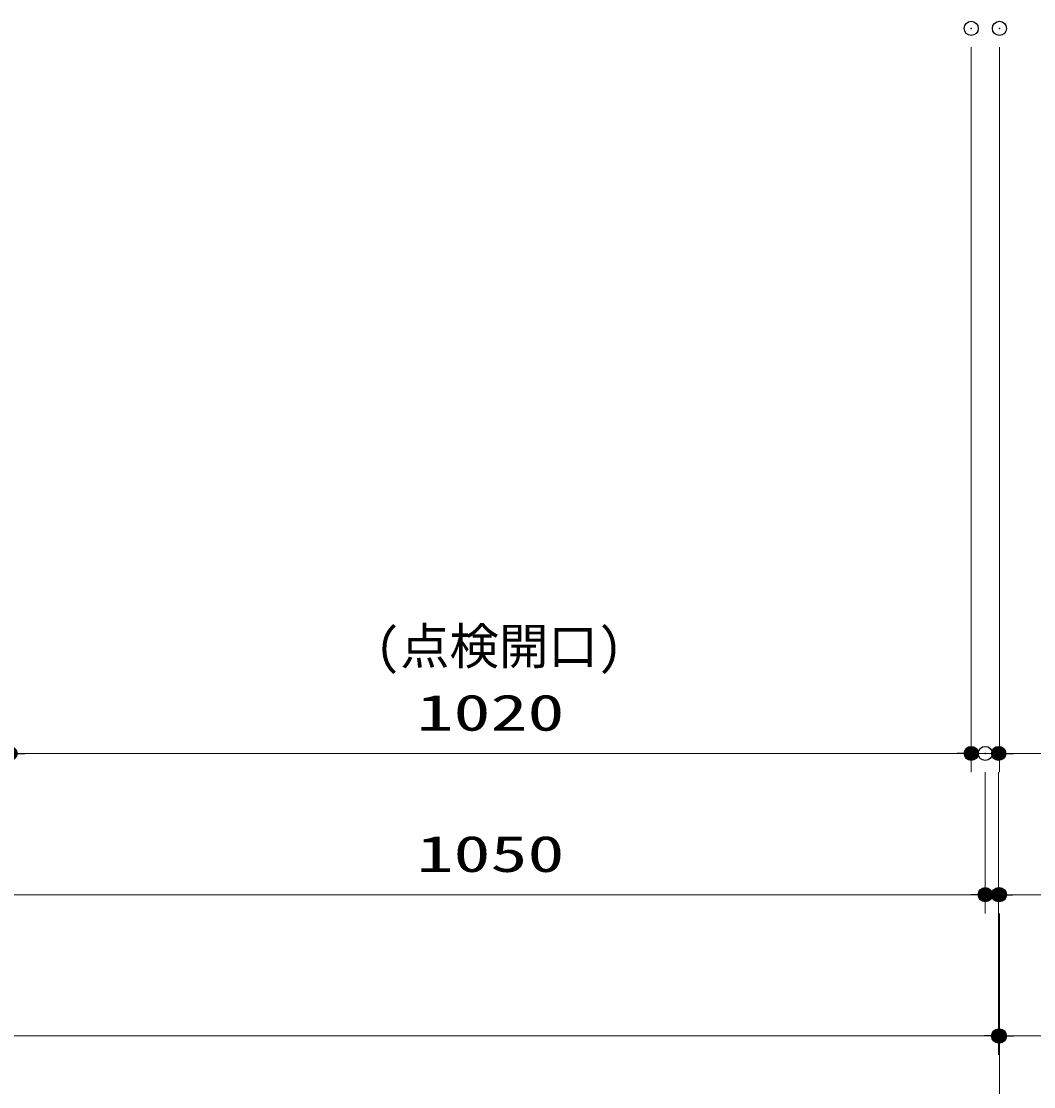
# Model space of a CAD drawing. Units: millimetres, scale not verified. Extents: x -9797 to 9797, y -4555 to 4555.
# Drawn here: x -5812 to -4737, y -3040 to -1908 of the extents above; entities that cross this region are included whole.
import ezdxf
from ezdxf.enums import TextEntityAlignment as Align

# ---------------------------------------------------------------- set-up
doc = ezdxf.new("R2010")
doc.units = ezdxf.units.MM
doc.header["$LTSCALE"] = 30
doc.header["$PDMODE"] = 32
doc.header["$PDSIZE"] = 15
for name, color, linetype, lineweight in [('0-0_0', 7, 'Continuous', 25), ('0-2_寸法ﾚｲﾔｰ', 30, 'Continuous', 13), ('0-3_DEFPOINTS', 7, 'Continuous', 25)]:
    doc.layers.add(name, color=color, linetype=linetype, lineweight=lineweight)
doc.styles.add('ＭＳ ゴシック', font='')
doc.styles.get('ＭＳ ゴシック').set_extended_font_data('MS Gothic')

# ---------------------------------------------------------------- blocks, each defined once
blk = doc.blocks.new('_DOT')
at = {"layer": '0-0_0', "color": 30}
blk.add_line((-15, 0), (-30, 0), dxfattribs=at)
for points in [[(0, 0), (-15, 0), (-14.88, 1.88)], [(0, 0), (-14.88, -1.88), (-15, 0)], [(0, 0), (-14.88, 1.88), (-14.53, 3.73)], [(0, 0), (-14.53, -3.73), (-14.88, -1.88)], [(0, 0), (-14.53, 3.73), (-13.95, 5.52)], [(0, 0), (-13.95, -5.52), (-14.53, -3.73)], [(0, 0), (-13.95, 5.52), (-13.14, 7.23)], [(0, 0), (-13.14, -7.23), (-13.95, -5.52)], [(0, 0), (-13.14, 7.23), (-12.14, 8.82)], [(0, 0), (-12.14, -8.82), (-13.14, -7.23)], [(0, 0), (-12.14, 8.82), (-10.93, 10.27)], [(0, 0), (-10.93, -10.27), (-12.14, -8.82)], [(0, 0), (-10.93, 10.27), (-9.56, 11.56)], [(0, 0), (-9.56, -11.56), (-10.93, -10.27)], [(0, 0), (-9.56, 11.56), (-8.04, 12.66)], [(0, 0), (-8.04, -12.66), (-9.56, -11.56)], [(0, 0), (-8.04, 12.66), (-6.39, 13.57)], [(0, 0), (-6.39, -13.57), (-8.04, -12.66)], [(0, 0), (-6.39, 13.57), (-4.64, 14.27)], [(0, 0), (-4.64, -14.27), (-6.39, -13.57)], [(0, 0), (-4.64, 14.27), (-2.81, 14.73)], [(0, 0), (-2.81, -14.73), (-4.64, -14.27)], [(0, 0), (-2.81, 14.73), (-0.94, 14.97)], [(0, 0), (-0.94, -14.97), (-2.81, -14.73)], [(0, 0), (-0.94, 14.97), (0.94, 14.97)], [(0, 0), (0.94, -14.97), (-0.94, -14.97)], [(0, 0), (0.94, 14.97), (2.81, 14.73)], [(0, 0), (2.81, 14.73), (4.64, 14.27)], [(0, 0), (4.64, 14.27), (6.39, 13.57)], [(0, 0), (6.39, 13.57), (8.04, 12.66)], [(0, 0), (8.04, 12.66), (9.56, 11.56)], [(0, 0), (9.56, 11.56), (10.93, 10.27)], [(0, 0), (10.93, 10.27), (12.14, 8.82)], [(0, 0), (12.14, 8.82), (13.14, 7.23)], [(0, 0), (13.14, 7.23), (13.95, 5.52)], [(0, 0), (13.95, 5.52), (14.53, 3.73)], [(0, 0), (14.53, 3.73), (14.88, 1.88)], [(0, 0), (14.88, 1.88), (15, 0)], [(0, 0), (2.81, -14.73), (0.94, -14.97)], [(0, 0), (4.64, -14.27), (2.81, -14.73)], [(0, 0), (6.39, -13.57), (4.64, -14.27)], [(0, 0), (8.04, -12.66), (6.39, -13.57)], [(0, 0), (9.56, -11.56), (8.04, -12.66)], [(0, 0), (10.93, -10.27), (9.56, -11.56)], [(0, 0), (12.14, -8.82), (10.93, -10.27)], [(0, 0), (13.14, -7.23), (12.14, -8.82)], [(0, 0), (13.95, -5.52), (13.14, -7.23)], [(0, 0), (14.53, -3.73), (13.95, -5.52)], [(0, 0), (14.88, -1.88), (14.53, -3.73)], [(0, 0), (15, 0), (14.88, -1.88)]]:
    blk.add_solid(points, dxfattribs=at)

msp = doc.modelspace()

# ---------------------------------------------------------------- linework, layer by layer
at = {"layer": '0-2_寸法ﾚｲﾔｰ'}
for p, q in [((-4803.56, -1935.93), (-4803.56, -2705.93)), ((-4803.56, -1935.93), (-4803.56, -2705.93)), ((-4773.56, -1935.93), (-4773.56, -2705.93)), ((-4818.56, -2685.93), (-5808.56, -2685.93)), ((-4818.56, -2685.93), (-4833.56, -2685.93)), ((-4773.56, -2685.93), (-4803.56, -2685.93)), ((-4773.56, -2685.93), (-4638.8, -2685.93)), ((-4758.56, -2685.93), (-4743.56, -2685.93)), ((-4788.56, -2705.93), (-4788.56, -2855.93)), ((-4788.56, -2705.93), (-4788.56, -2855.93)), ((-4774.56, -2705.93), (-4774.56, -3005.93)), ((-4774.56, -2705.93), (-4774.56, -2855.93)), ((-4803.56, -2835.93), (-5823.56, -2835.93)), ((-4803.56, -2835.93), (-4818.56, -2835.93)), ((-4774.56, -2835.93), (-4788.56, -2835.93)), ((-4774.56, -2835.93), (-4643.56, -2835.93)), ((-4759.56, -2835.93), (-4744.56, -2835.93)), ((-4774.56, -2855.93), (-4774.56, -3005.93)), ((-4773.56, -2855.93), (-4773.56, -3155.93)), ((-4773.56, -2855.93), (-4773.56, -3005.93)), ((-7457.56, -2985.93), (-4789.56, -2985.93)), ((-4789.56, -2985.93), (-4804.56, -2985.93)), ((-4774.56, -2985.93), (-4773.56, -2985.93)), ((-4773.56, -2985.93), (-4694.04, -2985.93)), ((-4758.56, -2985.93), (-4743.56, -2985.93))]:
    msp.add_line(p, q, dxfattribs=at)
at = {"layer": '0-3_DEFPOINTS'}
for p in [(-4803.56, -1915.93), (-4773.56, -1915.93), (-4803.56, -2685.93), (-4788.56, -2685.93), (-4774.56, -2685.93), (-4788.56, -2835.93), (-4774.56, -2835.93), (-4773.56, -2835.93), (-4773.56, -2835.93), (-4774.56, -2985.93), (-4773.56, -2985.93)]:
    msp.add_point(p, dxfattribs=at)

# ---------------------------------------------------------------- block references
at = {"layer": '0-2_寸法ﾚｲﾔｰ', "xscale": 0.5, "yscale": 0.5, "rotation": 180}
for p in [(-5823.56, -2685.93), (-4773.56, -2685.93), (-4774.56, -2835.93), (-4773.56, -2985.93)]:
    msp.add_blockref('_DOT', p, dxfattribs=at)
at = {"layer": '0-2_寸法ﾚｲﾔｰ', "xscale": 0.5, "yscale": 0.5}
for p in [(-4803.56, -2685.93), (-4803.56, -2685.93), (-4788.56, -2835.93), (-4788.56, -2835.93), (-4774.56, -2985.93), (-4774.56, -2985.93)]:
    msp.add_blockref('_DOT', p, dxfattribs=at)

# ---------------------------------------------------------------- texts
at = {"layer": '0-2_寸法ﾚｲﾔｰ', "style": 'ＭＳ ゴシック'}
msp.add_text('(点検開口)', height=38.48, dxfattribs=at).set_placement((-5436.23, -2602.85), align=Align.BOTTOM_LEFT)
at = {"layer": '0-2_寸法ﾚｲﾔｰ', "style": 'ＭＳ ゴシック', "width": 1.5}
for s, p in [('1020', (-5392.61, -2673.33)), ('1050', (-5392.61, -2823.33))]:
    msp.add_text(s, height=38.49, dxfattribs=at).set_placement(p, align=Align.BOTTOM_LEFT)

doc.saveas('drawing.dxf')
